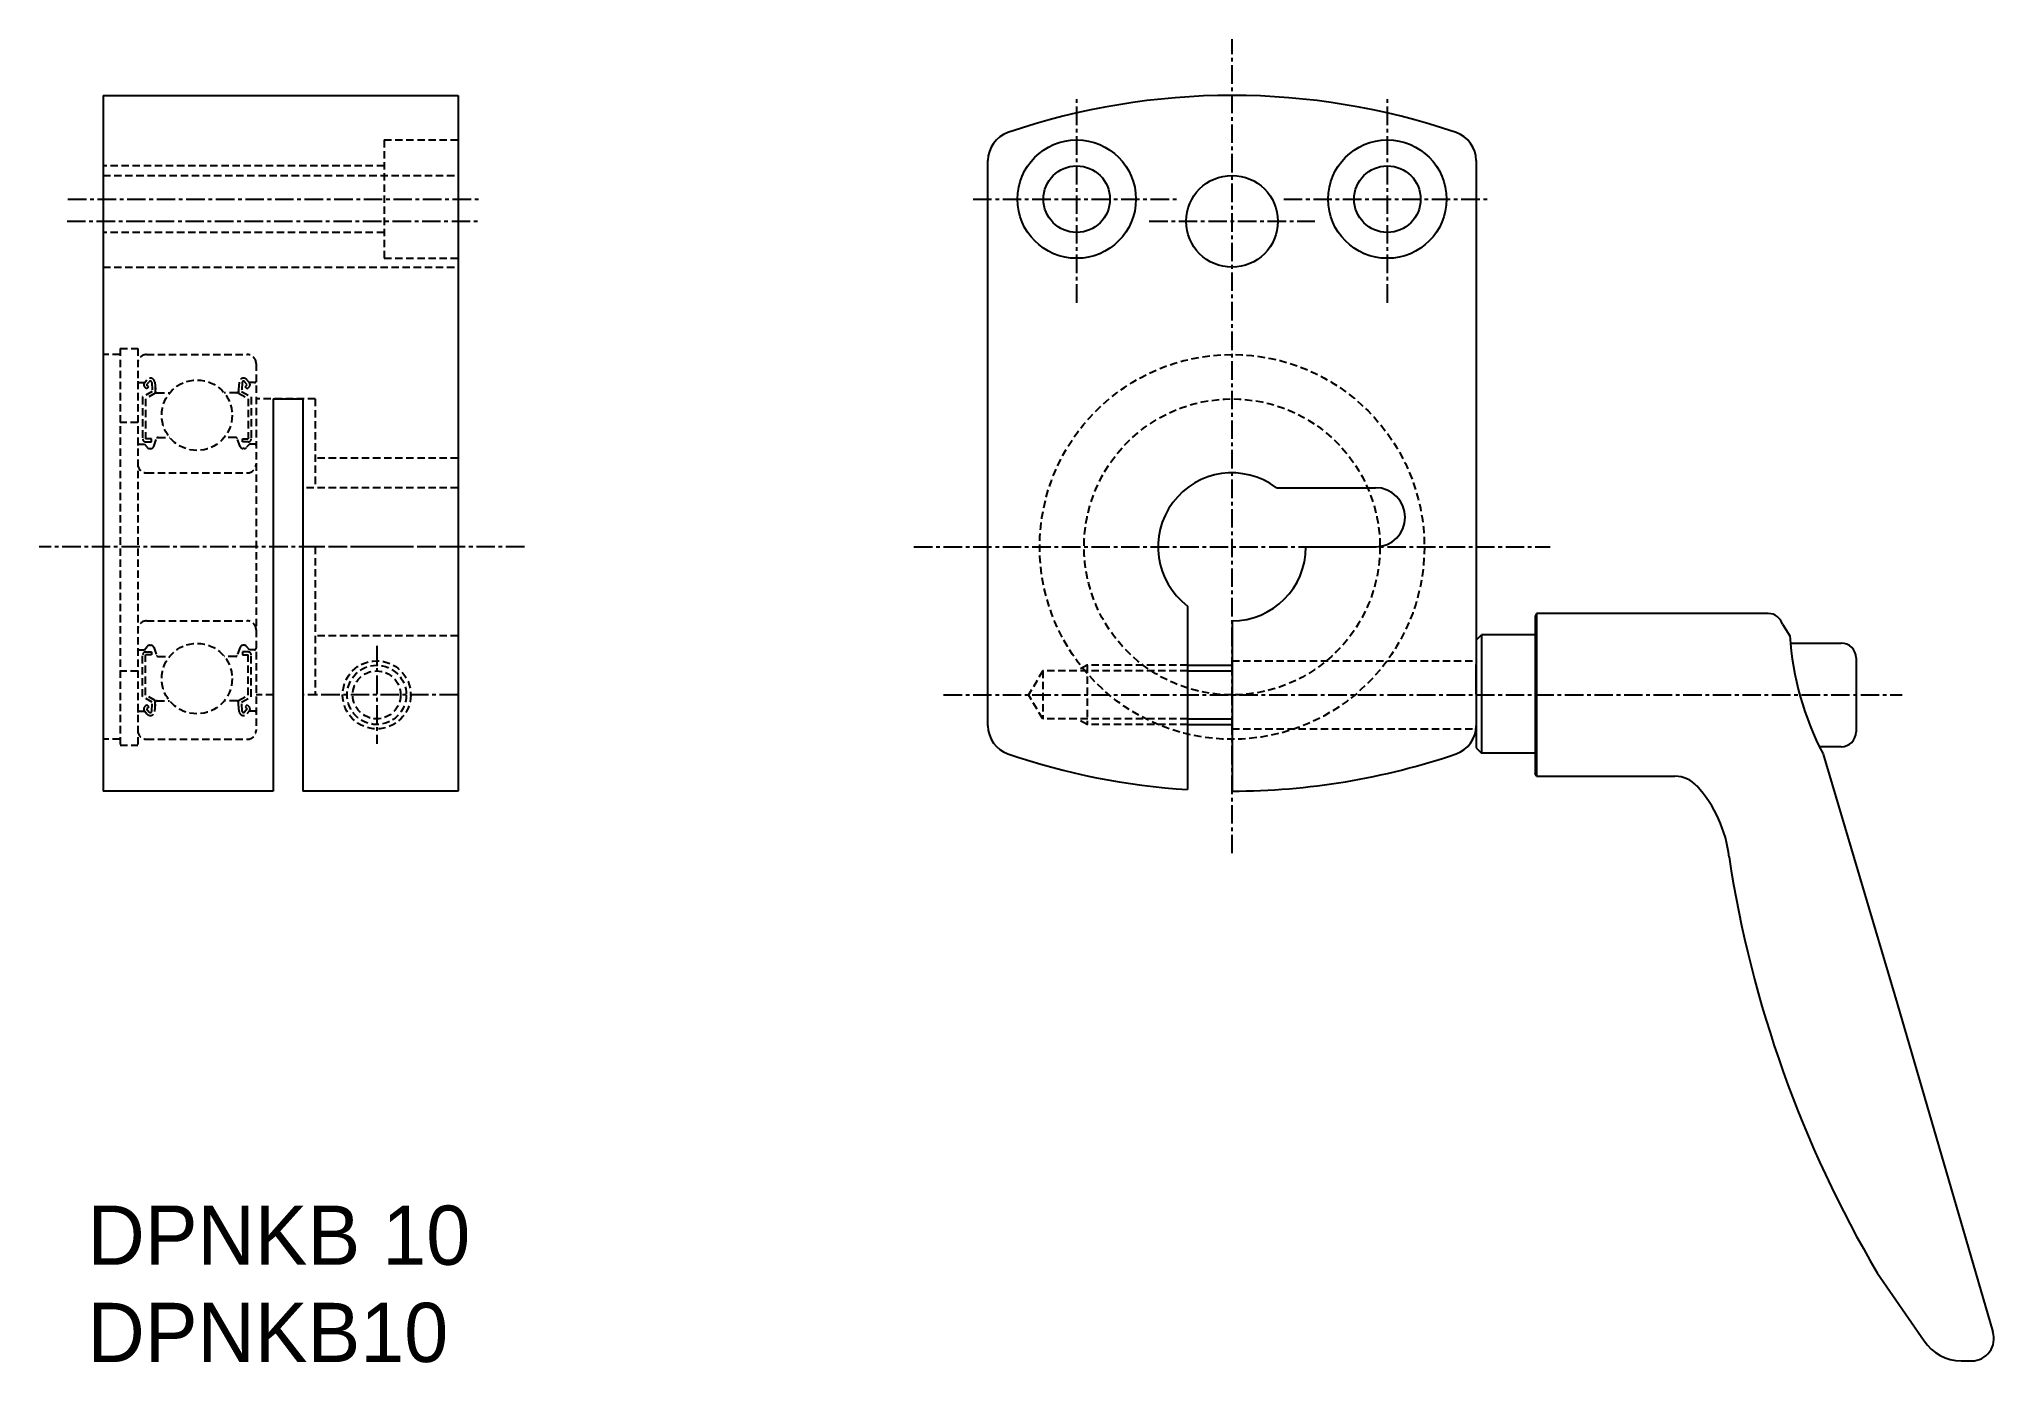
# Model space of a CAD drawing. Extents: x 5 to 137, y 77 to 166.
import ezdxf

# ---------------------------------------------------------------- set-up
doc = ezdxf.new("R2010")
doc.units = 0
doc.linetypes.add('CENTER', pattern=[2, 1.25, -0.25, 0.25, -0.25])
doc.linetypes.add('DASHED', pattern=[0.75, 0.5, -0.25])
doc.layers.get('0').update_dxf_attribs({"linetype": 'CONTINUOUS'})
doc.layers.add('CENTER', color=1, linetype='CENTER')

msp = doc.modelspace()

# ---------------------------------------------------------------- linework, layer by layer
for p, q in [((9.22, 162.62), (9.22, 115.62)), ((9.22, 162.62), (33.22, 162.62)), ((33.22, 162.62), (33.22, 115.62)), ((20.72, 142.12), (22.72, 142.12)), ((20.72, 115.62), (9.22, 115.62)), ((33.22, 115.62), (22.72, 115.62)), ((129.16, 83.07), (132.32, 78.48))]:
    msp.add_line(p, q)
at = {"color": 3, "linetype": 'DASHED'}
for p, q in [((28.22, 159.62), (28.22, 151.62)), ((28.22, 159.62), (33.22, 159.62)), ((28.22, 157.87), (9.22, 157.87)), ((9.22, 157.22), (33.22, 157.22)), ((28.22, 153.37), (9.22, 153.37)), ((9.22, 151.02), (33.22, 151.02)), ((28.22, 151.62), (33.22, 151.62)), ((10.37, 145.52), (10.37, 118.72)), ((10.37, 145.52), (11.57, 145.52)), ((11.57, 145.52), (11.57, 118.72)), ((10.37, 145.12), (9.22, 145.12)), ((12.17, 145.12), (18.97, 145.12)), ((19.57, 144.52), (19.57, 119.72)), ((11.67, 143.22), (12.03, 143.22)), ((12.02, 143.21), (12.19, 143.41)), ((12.17, 142.8), (12.03, 142.94)), ((12.17, 143.08), (12.34, 143.28)), ((12.31, 142.94), (12.17, 143.08)), ((12.17, 142.8), (12.31, 142.94)), ((12.52, 143.23), (12.55, 142.63)), ((12.72, 143.25), (12.77, 142.62)), ((12.75, 142.87), (12.75, 142.51)), ((18.42, 143.25), (18.36, 142.62)), ((18.39, 142.87), (18.39, 142.51)), ((18.62, 143.23), (18.59, 142.63)), ((18.96, 143.08), (18.79, 143.28)), ((18.82, 142.94), (18.96, 143.08)), ((18.96, 142.8), (18.82, 142.94)), ((19.12, 143.21), (18.95, 143.41)), ((18.96, 142.8), (19.11, 142.94)), ((19.47, 143.22), (19.11, 143.22)), ((12.55, 142.63), (11.9, 142.25)), ((11.9, 142.25), (11.9, 139.42)), ((12.75, 142.51), (12.1, 142.13)), ((12.1, 142.13), (12.1, 139.42)), ((12.87, 142.52), (13.72, 142.52)), ((18.26, 142.52), (17.42, 142.52)), ((18.39, 142.51), (19.04, 142.13)), ((18.59, 142.63), (19.24, 142.25)), ((19.04, 142.13), (19.04, 139.42)), ((19.24, 142.25), (19.24, 139.42)), ((23.57, 142.12), (19.57, 142.12)), ((23.57, 142.12), (23.57, 136.11)), ((11.57, 140.52), (10.37, 140.52)), ((11.67, 139.07), (12.02, 139.07)), ((12.02, 139.07), (12.21, 138.85)), ((12.5, 139.42), (12.1, 139.42)), ((12.1, 139.22), (12.5, 139.22)), ((12.36, 138.77), (12.46, 138.77)), ((12.5, 139.22), (12.5, 139.42)), ((12.65, 138.91), (12.85, 139.46)), ((12.94, 139.52), (13.72, 139.52)), ((18.19, 139.52), (17.42, 139.52)), ((18.49, 138.91), (18.29, 139.46)), ((18.64, 139.42), (19.04, 139.42)), ((18.64, 139.22), (18.64, 139.42)), ((19.04, 139.22), (18.64, 139.22)), ((18.77, 138.77), (18.68, 138.77)), ((19.12, 139.07), (18.93, 138.85)), ((19.47, 139.07), (19.12, 139.07)), ((33.22, 138.12), (23.57, 138.12)), ((12.17, 137.12), (18.97, 137.12)), ((33.22, 136.11), (22.72, 136.11)), ((33.22, 132.12), (22.72, 132.12)), ((23.57, 132.12), (23.57, 122.12)), ((12.17, 127.12), (18.97, 127.12)), ((33.22, 126.12), (23.57, 126.12)), ((11.67, 125.17), (12.02, 125.17)), ((11.9, 122), (11.9, 124.82)), ((12.02, 125.17), (12.21, 125.4)), ((12.1, 125.02), (12.5, 125.02)), ((12.1, 122.11), (12.1, 124.82)), ((12.5, 124.82), (12.1, 124.82)), ((12.36, 125.47), (12.46, 125.47)), ((12.5, 125.02), (12.5, 124.82)), ((12.65, 125.34), (12.85, 124.79)), ((12.94, 124.72), (13.72, 124.72)), ((18.19, 124.72), (17.42, 124.72)), ((18.49, 125.34), (18.29, 124.79)), ((19.04, 125.02), (18.64, 125.02)), ((18.64, 125.02), (18.64, 124.82)), ((18.64, 124.82), (19.04, 124.82)), ((18.77, 125.47), (18.68, 125.47)), ((19.12, 125.17), (18.93, 125.4)), ((19.04, 122.11), (19.04, 124.82)), ((19.47, 125.17), (19.12, 125.17)), ((19.24, 122), (19.24, 124.82)), ((85.54, 124.42), (102.04, 124.42)), ((11.57, 123.72), (10.37, 123.72)), ((72.74, 123.75), (71.79, 122.12)), ((72.74, 123.75), (72.74, 120.5)), ((82.54, 123.75), (72.74, 123.75)), ((75.74, 124.12), (75.09, 123.75)), ((75.74, 124.12), (75.74, 120.12)), ((82.54, 124.12), (75.74, 124.12)), ((12.55, 121.62), (11.9, 122)), ((12.75, 121.74), (12.1, 122.11)), ((12.52, 121.02), (12.55, 121.62)), ((12.72, 121), (12.77, 121.63)), ((12.75, 121.38), (12.75, 121.74)), ((12.87, 121.72), (13.72, 121.72)), ((18.26, 121.72), (17.42, 121.72)), ((18.42, 121), (18.36, 121.63)), ((18.39, 121.74), (19.04, 122.11)), ((18.39, 121.38), (18.39, 121.74)), ((18.59, 121.62), (19.24, 122)), ((18.62, 121.02), (18.59, 121.62)), ((20.72, 122.12), (19.57, 122.12)), ((23.57, 122.12), (22.72, 122.12)), ((72.74, 120.5), (71.79, 122.12)), ((11.67, 121.02), (12.03, 121.02)), ((12.02, 121.04), (12.19, 120.83)), ((12.17, 121.45), (12.03, 121.31)), ((12.17, 121.45), (12.31, 121.31)), ((12.31, 121.31), (12.17, 121.17)), ((12.17, 121.17), (12.34, 120.96)), ((18.96, 121.17), (18.79, 120.96)), ((18.96, 121.45), (18.82, 121.31)), ((18.82, 121.31), (18.96, 121.17)), ((19.12, 121.04), (18.95, 120.83)), ((18.96, 121.45), (19.11, 121.31)), ((19.47, 121.02), (19.11, 121.02)), ((82.54, 120.5), (72.74, 120.5)), ((75.74, 120.12), (75.09, 120.5)), ((10.37, 119.12), (9.22, 119.12)), ((12.17, 119.12), (18.97, 119.12)), ((13.87, 119.12), (13.87, 119.12)), ((15.57, 119.12), (15.57, 119.12)), ((82.54, 120.12), (75.74, 120.12)), ((85.54, 119.82), (102.03, 119.82)), ((10.37, 118.72), (11.57, 118.72))]:
    msp.add_line(p, q, dxfattribs=at)
at = {"color": 7, "linetype": 'CONTINUOUS'}
for p, q in [((69.04, 120.03), (69.04, 158.22)), ((102.04, 158.22), (102.04, 120.03)), ((20.72, 142.12), (20.72, 115.62)), ((22.72, 142.12), (22.72, 115.62)), ((88.54, 136.12), (95.24, 136.12)), ((90.54, 132.12), (95.24, 132.12)), ((82.54, 128.12), (82.54, 115.72)), ((85.54, 127.12), (85.54, 115.62)), ((106.13, 127.62), (106.04, 127.42)), ((106.04, 127.42), (106.04, 126.18)), ((106.13, 127.62), (106.13, 116.62)), ((121.79, 127.62), (106.13, 127.62)), ((122.75, 126.9), (123.25, 126.12)), ((102.04, 125.82), (102.41, 126.18)), ((102.04, 125.82), (102.04, 124.18)), ((102.41, 126.18), (102.41, 118.18)), ((106.04, 126.18), (102.41, 126.18)), ((106.04, 126.18), (106.04, 118.18)), ((123.29, 125.62), (126.72, 125.62)), ((127.72, 124.62), (127.72, 119.62)), ((82.54, 124.12), (85.54, 124.12)), ((102.04, 122.18), (102.04, 124.18)), ((102.04, 122.18), (102.04, 120.18)), ((82.54, 120.12), (85.54, 120.12)), ((102.04, 120.18), (102.04, 118.55)), ((102.04, 118.55), (102.41, 118.18)), ((106.04, 118.18), (102.41, 118.18)), ((106.04, 118.18), (106.04, 116.83)), ((126.72, 118.62), (125.25, 118.62)), ((125.5, 118.12), (130.51, 101.27)), ((106.13, 116.62), (106.04, 116.83)), ((106.13, 116.62), (115.48, 116.62)), ((130.51, 101.27), (136.97, 79.08)), ((134.84, 77.12), (135.54, 77.12))]:
    msp.add_line(p, q, dxfattribs=at)
at = {"color": 3, "linetype": 'CONTINUOUS'}
for p, q in [((82.54, 123.75), (85.54, 123.75)), ((82.54, 120.5), (85.54, 120.5))]:
    msp.add_line(p, q, dxfattribs=at)
at = {"color": 7, "linetype": 'CONTINUOUS'}
for centre, radius in [((75.04, 155.62), 4), ((96.04, 155.62), 4), ((75.04, 155.62), 2.25), ((96.04, 155.62), 2.25), ((85.54, 154.12), 3.1)]:
    msp.add_circle(centre, radius, dxfattribs=at)
at = {"color": 3, "linetype": 'DASHED'}
for centre, radius in [((85.54, 132.12), 13), ((15.57, 141.02), 2.38), ((85.54, 132.12), 10), ((15.57, 123.22), 2.38), ((27.72, 122.12), 2.3), ((27.72, 122.12), 2), ((27.72, 122.12), 1.62)]:
    msp.add_circle(centre, radius, dxfattribs=at)
at = {"color": 7, "linetype": 'CONTINUOUS'}
for centre, radius, start, end in [((85.54, 115.75), 46.88, 71.1483, 108.8517), ((71.04, 158.22), 2, 108.8517, 180), ((100.04, 158.22), 2, 0, 71.1483), ((95.24, 134.12), 2, 270, 90), ((121.79, 126.62), 1, 15.7247, 90), ((142.93, 127.35), 19.72, 183.5609, 207.8891), ((126.72, 124.62), 1, 0, 90), ((71.04, 120.03), 2, 180, 251.1483), ((100.04, 120.03), 2, 288.8517, 0), ((100.04, 120.03), 2, 288.8517, 0), ((126.72, 119.62), 1, 270, 0), ((85.54, 162.5), 46.88, 251.1483, 266.3306), ((85.54, 162.5), 46.88, 270, 288.8517), ((196.85, 123.03), 78.61, 188.6792, 210.5532), ((135.54, 78.62), 1.5, 270.0642, 17.5744)]:
    msp.add_arc(centre, radius, start, end, dxfattribs=at)
at = {"color": 3, "linetype": 'DASHED'}
for centre, radius, start, end in [((12.17, 144.52), 0.6, 90, 180), ((18.97, 144.52), 0.6, 0, 90), ((11.67, 143.32), 0.1, 180, 270), ((12.17, 143.08), 0.2, 140.137, 225.002), ((12.42, 143.22), 0.3, 4.9354, 140.137), ((12.42, 143.22), 0.1, 3.1017, 139.9503), ((18.72, 143.22), 0.3, 39.863, 175.0646), ((18.72, 143.22), 0.1, 40.0497, 176.8983), ((18.96, 143.08), 0.2, 314.998, 39.863), ((19.47, 143.32), 0.1, 270, 0), ((12.87, 142.62), 0.1, 184.9354, 270), ((18.26, 142.62), 0.1, 270, 355.0646), ((11.67, 138.97), 0.1, 90, 180.8103), ((12.1, 139.42), 0.2, 180, 270), ((12.36, 138.97), 0.2, 219.9762, 270), ((12.46, 138.97), 0.2, 270, 339.9916), ((12.94, 139.42), 0.1, 90, 159.9916), ((18.19, 139.42), 0.1, 20.0084, 90), ((18.68, 138.97), 0.2, 200.0084, 270), ((18.77, 138.97), 0.2, 270, 320.0238), ((19.04, 139.42), 0.2, 270, 0), ((19.47, 138.97), 0.1, 359.1897, 90), ((12.17, 137.72), 0.6, 180, 270), ((18.97, 137.72), 0.6, 270, 0), ((12.17, 126.52), 0.6, 90, 180), ((18.97, 126.52), 0.6, 0, 90), ((11.67, 125.27), 0.1, 179.1897, 270), ((12.1, 124.82), 0.2, 90, 180), ((12.36, 125.27), 0.2, 90, 140.0238), ((12.46, 125.27), 0.2, 20.0084, 90), ((12.94, 124.82), 0.1, 200.0084, 270), ((18.19, 124.82), 0.1, 270, 339.9916), ((18.68, 125.27), 0.2, 90, 159.9916), ((18.77, 125.27), 0.2, 39.9762, 90), ((19.04, 124.82), 0.2, 0, 90), ((19.47, 125.27), 0.1, 270, 0.8103), ((12.87, 121.62), 0.1, 90, 175.0646), ((18.26, 121.62), 0.1, 4.9354, 90), ((11.67, 120.92), 0.1, 90, 180), ((12.17, 121.17), 0.2, 134.998, 219.863), ((12.42, 121.03), 0.3, 219.863, 355.0646), ((12.42, 121.03), 0.1, 220.0497, 356.8983), ((18.72, 121.03), 0.3, 184.9354, 320.137), ((18.72, 121.03), 0.1, 183.1017, 319.9503), ((18.96, 121.17), 0.2, 320.137, 45.002), ((19.47, 120.92), 0.1, 0, 90), ((12.17, 119.72), 0.6, 180, 270), ((18.97, 119.72), 0.6, 270, 0)]:
    msp.add_arc(centre, radius, start, end, dxfattribs=at)
for centre, radius, start, end in [((85.54, 132.12), 5, 53.1301, 233.1301), ((85.54, 132.12), 5, 270, 0), ((115.48, 114.62), 2, 42.1359, 90), ((110.53, 110.14), 8.68, 6.7854, 42.1359), ((134.83, 80.12), 3, 213.1529, 270.0642)]:
    msp.add_arc(centre, radius, start, end)
at = {"layer": 'CENTER', "color": 1, "linetype": 'CENTER'}
for p, q in [((85.54, 111.42), (85.54, 166.43)), ((75.04, 148.62), (75.04, 162.62)), ((96.04, 148.62), (96.04, 162.62)), ((6.85, 155.62), (34.72, 155.62)), ((68.04, 155.62), (82.04, 155.62)), ((89.04, 155.62), (103.04, 155.62)), ((6.79, 154.12), (34.72, 154.12)), ((79.94, 154.12), (91.14, 154.12)), ((37.71, 132.12), (4.9, 132.12)), ((64.04, 132.12), (107.04, 132.12)), ((27.72, 125.43), (27.72, 118.82)), ((33.22, 122.12), (23.57, 122.12)), ((66.04, 122.12), (130.84, 122.12))]:
    msp.add_line(p, q, dxfattribs=at)

# ---------------------------------------------------------------- texts
at = {"color": 7, "linetype": 'CONTINUOUS'}
for s, p in [('DPNKB 10', (8.18, 83.61)), ('DPNKB10', (8.18, 77.04))]:
    msp.add_text(s, height=4, dxfattribs=at).set_placement(p)

doc.saveas('drawing.dxf')
